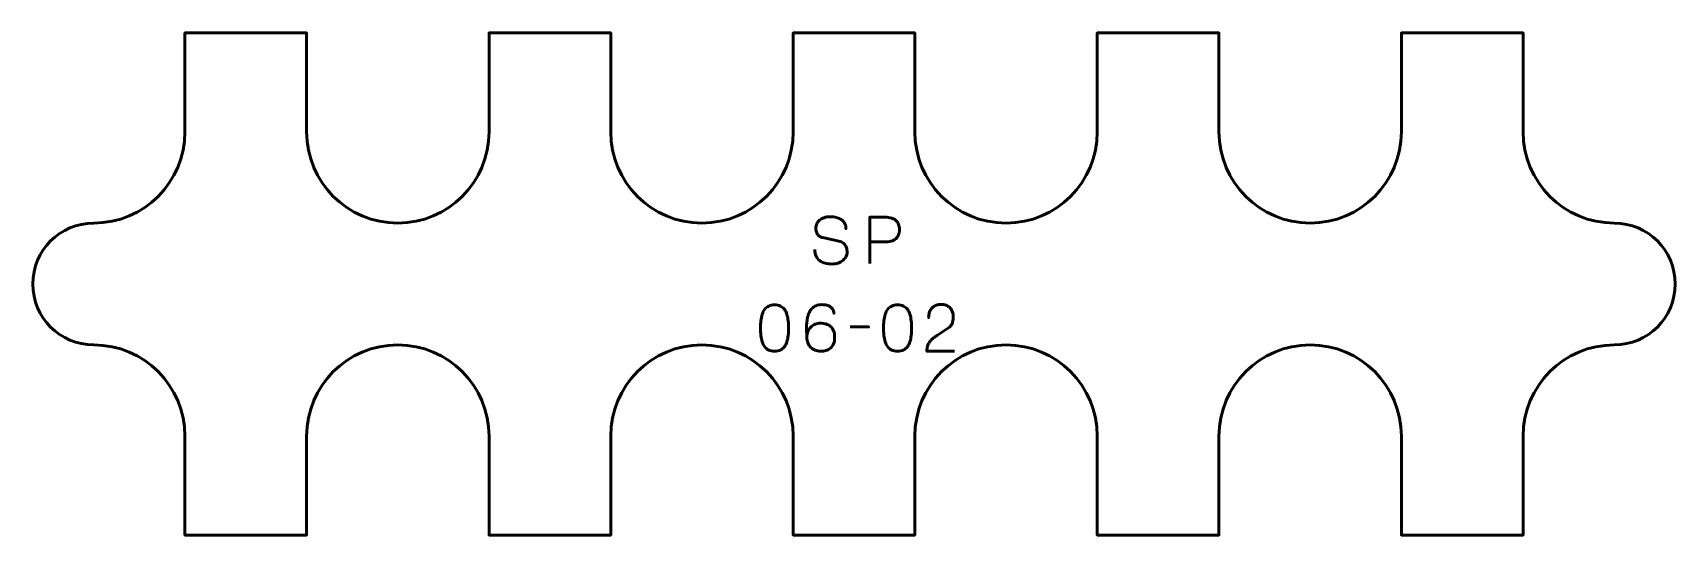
# Model space of a CAD drawing. Header units: centimetres. Extents: x -15.9 to -5.1, y -16.5 to -13.2.
import ezdxf

# ---------------------------------------------------------------- set-up
doc = ezdxf.new("R2010")
doc.units = ezdxf.units.CM
doc.header["$MEASUREMENT"] = 0
doc.layers.add('Layer 1', color=7, linetype='Continuous')

msp = doc.modelspace()

# ---------------------------------------------------------------- linework, layer by layer
at = {"layer": 'Layer 1', "color": 250, "lineweight": 53}
msp.add_open_spline([(-5.49996, -15.24998), (-5.83128, -15.24998), (-6.09996, -15.51866), (-6.09996, -15.84998), (-6.09996, -15.84998), (-6.09996, -15.84998), (-6.09996, -16.5), (-6.09996, -16.5), (-6.09996, -16.5), (-6.09996, -16.5), (-6.89996, -16.5), (-6.89996, -16.5), (-6.89996, -16.5), (-6.89996, -16.5), (-6.89997, -15.84998), (-6.89997, -15.84998), (-6.89997, -15.84998), (-6.89996, -15.51866), (-7.16864, -15.24998), (-7.49996, -15.24998), (-7.49996, -15.24998), (-7.83128, -15.24998), (-8.09996, -15.51866), (-8.09996, -15.84998), (-8.09996, -15.84998), (-8.09996, -15.84998), (-8.09996, -16.5), (-8.09996, -16.5), (-8.09996, -16.5), (-8.09996, -16.5), (-8.89996, -16.5), (-8.89996, -16.5), (-8.89996, -16.5), (-8.89996, -16.5), (-8.89997, -15.84998), (-8.89997, -15.84998), (-8.89997, -15.84998), (-8.89996, -15.51866), (-9.16864, -15.24998), (-9.49996, -15.24998), (-9.49996, -15.24998), (-9.83128, -15.24998), (-10.09996, -15.51866), (-10.09996, -15.84998), (-10.09996, -15.84998), (-10.09996, -15.84998), (-10.09996, -16.5), (-10.09996, -16.5), (-10.09996, -16.5), (-10.09996, -16.5), (-10.89996, -16.5), (-10.89996, -16.5), (-10.89996, -16.5), (-10.89996, -16.5), (-10.89997, -15.84998), (-10.89997, -15.84998), (-10.89997, -15.84998), (-10.89996, -15.51866), (-11.16864, -15.24998), (-11.49996, -15.24998), (-11.49996, -15.24998), (-11.83128, -15.24998), (-12.09996, -15.51866), (-12.09996, -15.84998), (-12.09996, -15.84998), (-12.09996, -15.84998), (-12.09996, -16.5), (-12.09996, -16.5), (-12.09996, -16.5), (-12.09996, -16.5), (-12.89996, -16.5), (-12.89996, -16.5), (-12.89996, -16.5), (-12.89996, -16.5), (-12.89997, -15.84998), (-12.89997, -15.84998), (-12.89997, -15.84998), (-12.89996, -15.51866), (-13.16864, -15.24998), (-13.49996, -15.24998), (-13.49996, -15.24998), (-13.83128, -15.24998), (-14.09996, -15.51866), (-14.09996, -15.84998), (-14.09996, -15.84998), (-14.09996, -15.84998), (-14.09996, -16.5), (-14.09996, -16.5), (-14.09996, -16.5), (-14.09996, -16.5), (-14.89996, -16.5), (-14.89996, -16.5), (-14.89996, -16.5), (-14.89996, -16.5), (-14.89997, -15.84998), (-14.89997, -15.84998), (-14.89997, -15.84998), (-14.89996, -15.51866), (-15.16864, -15.24998), (-15.49996, -15.24998), (-15.49996, -15.24998), (-15.72084, -15.24998), (-15.89996, -15.07086), (-15.89996, -14.84998), (-15.89996, -14.84998), (-15.89996, -14.6291), (-15.72084, -14.44998), (-15.49996, -14.44998), (-15.49996, -14.44998), (-15.16864, -14.44998), (-14.89996, -14.1813), (-14.89996, -13.84998), (-14.89996, -13.84998), (-14.89996, -13.84998), (-14.89997, -13.2), (-14.89997, -13.2), (-14.89997, -13.2), (-14.89997, -13.2), (-14.09996, -13.2), (-14.09996, -13.2), (-14.09996, -13.2), (-14.09996, -13.2), (-14.09996, -13.84998), (-14.09996, -13.84998), (-14.09996, -13.84998), (-14.09996, -14.1813), (-13.83128, -14.44998), (-13.49996, -14.44998), (-13.49996, -14.44998), (-13.16864, -14.44998), (-12.89996, -14.1813), (-12.89996, -13.84998), (-12.89996, -13.84998), (-12.89996, -13.84998), (-12.89997, -13.2), (-12.89997, -13.2), (-12.89997, -13.2), (-12.89997, -13.2), (-12.09996, -13.2), (-12.09996, -13.2), (-12.09996, -13.2), (-12.09996, -13.2), (-12.09996, -13.84998), (-12.09996, -13.84998), (-12.09996, -13.84998), (-12.09996, -14.1813), (-11.83128, -14.44998), (-11.49996, -14.44998), (-11.49996, -14.44998), (-11.16864, -14.44998), (-10.89996, -14.1813), (-10.89996, -13.84998), (-10.89996, -13.84998), (-10.89996, -13.84998), (-10.89997, -13.2), (-10.89997, -13.2), (-10.89997, -13.2), (-10.89997, -13.2), (-10.09996, -13.2), (-10.09996, -13.2), (-10.09996, -13.2), (-10.09996, -13.2), (-10.09996, -13.84998), (-10.09996, -13.84998), (-10.09996, -13.84998), (-10.09996, -14.1813), (-9.83128, -14.44998), (-9.49996, -14.44998), (-9.49996, -14.44998), (-9.16864, -14.44998), (-8.89996, -14.1813), (-8.89996, -13.84998), (-8.89996, -13.84998), (-8.89996, -13.84998), (-8.89997, -13.2), (-8.89997, -13.2), (-8.89997, -13.2), (-8.89997, -13.2), (-8.09996, -13.2), (-8.09996, -13.2), (-8.09996, -13.2), (-8.09996, -13.2), (-8.09996, -13.84998), (-8.09996, -13.84998), (-8.09996, -13.84998), (-8.09996, -14.1813), (-7.83128, -14.44998), (-7.49996, -14.44998), (-7.49996, -14.44998), (-7.16864, -14.44998), (-6.89996, -14.1813), (-6.89996, -13.84998), (-6.89996, -13.84998), (-6.89996, -13.84998), (-6.89997, -13.2), (-6.89997, -13.2), (-6.89997, -13.2), (-6.89997, -13.2), (-6.09996, -13.2), (-6.09996, -13.2), (-6.09996, -13.2), (-6.09996, -13.2), (-6.09996, -13.84998), (-6.09996, -13.84998), (-6.09996, -13.84998), (-6.09996, -14.1813), (-5.83128, -14.44998), (-5.49996, -14.44998), (-5.49996, -14.44998), (-5.27908, -14.44998), (-5.09996, -14.6291), (-5.09996, -14.84998), (-5.09996, -14.84998), (-5.09996, -15.07086), (-5.27908, -15.24998), (-5.49996, -15.24998)], degree=3, knots=[0, 0, 0, 0, 0.01851852, 0.01851852, 0.01851852, 0.01851852, 0.03703704, 0.03703704, 0.03703704, 0.03703704, 0.05555556, 0.05555556, 0.05555556, 0.05555556, 0.07407407, 0.07407407, 0.07407407, 0.07407407, 0.09259259, 0.09259259, 0.09259259, 0.09259259, 0.11111111, 0.11111111, 0.11111111, 0.11111111, 0.12962963, 0.12962963, 0.12962963, 0.12962963, 0.14814815, 0.14814815, 0.14814815, 0.14814815, 0.16666667, 0.16666667, 0.16666667, 0.16666667, 0.18518519, 0.18518519, 0.18518519, 0.18518519, 0.2037037, 0.2037037, 0.2037037, 0.2037037, 0.22222222, 0.22222222, 0.22222222, 0.22222222, 0.24074074, 0.24074074, 0.24074074, 0.24074074, 0.25925926, 0.25925926, 0.25925926, 0.25925926, 0.27777778, 0.27777778, 0.27777778, 0.27777778, 0.2962963, 0.2962963, 0.2962963, 0.2962963, 0.31481481, 0.31481481, 0.31481481, 0.31481481, 0.33333333, 0.33333333, 0.33333333, 0.33333333, 0.35185185, 0.35185185, 0.35185185, 0.35185185, 0.37037037, 0.37037037, 0.37037037, 0.37037037, 0.38888889, 0.38888889, 0.38888889, 0.38888889, 0.40740741, 0.40740741, 0.40740741, 0.40740741, 0.42592593, 0.42592593, 0.42592593, 0.42592593, 0.44444444, 0.44444444, 0.44444444, 0.44444444, 0.46296296, 0.46296296, 0.46296296, 0.46296296, 0.48148148, 0.48148148, 0.48148148, 0.48148148, 0.5, 0.5, 0.5, 0.5, 0.51851852, 0.51851852, 0.51851852, 0.51851852, 0.53703704, 0.53703704, 0.53703704, 0.53703704, 0.55555556, 0.55555556, 0.55555556, 0.55555556, 0.57407407, 0.57407407, 0.57407407, 0.57407407, 0.59259259, 0.59259259, 0.59259259, 0.59259259, 0.61111111, 0.61111111, 0.61111111, 0.61111111, 0.62962963, 0.62962963, 0.62962963, 0.62962963, 0.64814815, 0.64814815, 0.64814815, 0.64814815, 0.66666667, 0.66666667, 0.66666667, 0.66666667, 0.68518519, 0.68518519, 0.68518519, 0.68518519, 0.7037037, 0.7037037, 0.7037037, 0.7037037, 0.72222222, 0.72222222, 0.72222222, 0.72222222, 0.74074074, 0.74074074, 0.74074074, 0.74074074, 0.75925926, 0.75925926, 0.75925926, 0.75925926, 0.77777778, 0.77777778, 0.77777778, 0.77777778, 0.7962963, 0.7962963, 0.7962963, 0.7962963, 0.81481481, 0.81481481, 0.81481481, 0.81481481, 0.83333333, 0.83333333, 0.83333333, 0.83333333, 0.85185185, 0.85185185, 0.85185185, 0.85185185, 0.87037037, 0.87037037, 0.87037037, 0.87037037, 0.88888889, 0.88888889, 0.88888889, 0.88888889, 0.90740741, 0.90740741, 0.90740741, 0.90740741, 0.92592593, 0.92592593, 0.92592593, 0.92592593, 0.94444444, 0.94444444, 0.94444444, 0.94444444, 0.96296296, 0.96296296, 0.96296296, 0.96296296, 0.98148148, 0.98148148, 0.98148148, 0.98148148, 1, 1, 1, 1], dxfattribs=at)
at = {"layer": 'Layer 1', "color": 30, "lineweight": 53}
for points, knots in [([(-10.7584, -14.62409), (-10.75826, -14.64096), (-10.7553, -14.65542), (-10.74937, -14.66749), (-10.74937, -14.66749), (-10.74351, -14.67948), (-10.73533, -14.68929), (-10.72503, -14.69691), (-10.72503, -14.69691), (-10.71466, -14.70446), (-10.70273, -14.71003), (-10.68926, -14.71363), (-10.68926, -14.71363), (-10.67585, -14.71716), (-10.66146, -14.71892), (-10.64622, -14.71892), (-10.64622, -14.71892), (-10.63084, -14.71885), (-10.61701, -14.71659), (-10.60466, -14.71229), (-10.60466, -14.71229), (-10.59238, -14.70798), (-10.58187, -14.7022), (-10.57305, -14.69493), (-10.57305, -14.69493), (-10.5643, -14.68766), (-10.55753, -14.67955), (-10.55273, -14.67052), (-10.55273, -14.67052), (-10.54793, -14.66149), (-10.54539, -14.65225), (-10.54504, -14.64272), (-10.54504, -14.64272), (-10.54462, -14.63023), (-10.54645, -14.6188), (-10.55047, -14.6085), (-10.55047, -14.6085), (-10.5545, -14.5982), (-10.56071, -14.58959), (-10.5691, -14.58254), (-10.5691, -14.58254), (-10.57743, -14.57548), (-10.58794, -14.57054), (-10.6005, -14.56779), (-10.6005, -14.56779), (-10.6005, -14.56779), (-10.70421, -14.54535), (-10.70421, -14.54535), (-10.70421, -14.54535), (-10.71395, -14.54331), (-10.72235, -14.53985), (-10.72926, -14.53505), (-10.72926, -14.53505), (-10.73618, -14.53019), (-10.74154, -14.52348), (-10.74521, -14.51487), (-10.74521, -14.51487), (-10.74888, -14.50634), (-10.75078, -14.49547), (-10.75078, -14.48228), (-10.75078, -14.48228), (-10.75078, -14.47226), (-10.74873, -14.46281), (-10.74457, -14.45392), (-10.74457, -14.45392), (-10.74048, -14.44503), (-10.73441, -14.43719), (-10.72644, -14.43028), (-10.72644, -14.43028), (-10.71847, -14.42344), (-10.70859, -14.41807), (-10.69688, -14.41419), (-10.69688, -14.41419), (-10.68509, -14.41024), (-10.67162, -14.40827), (-10.65638, -14.4082), (-10.65638, -14.4082), (-10.64107, -14.4082), (-10.62703, -14.40996), (-10.61419, -14.41349), (-10.61419, -14.41349), (-10.60142, -14.41702), (-10.59034, -14.4221), (-10.58103, -14.42887), (-10.58103, -14.42887), (-10.57171, -14.43564), (-10.56452, -14.44397), (-10.55958, -14.4537), (-10.55958, -14.4537), (-10.55464, -14.46351), (-10.55231, -14.47473), (-10.55266, -14.48736), (-10.55266, -14.48736), (-10.55231, -14.47473), (-10.55464, -14.46351), (-10.55958, -14.4537), (-10.55958, -14.4537), (-10.56452, -14.44397), (-10.57171, -14.43564), (-10.58103, -14.42887), (-10.58103, -14.42887), (-10.59034, -14.4221), (-10.60142, -14.41702), (-10.61419, -14.41349), (-10.61419, -14.41349), (-10.62703, -14.40996), (-10.64107, -14.4082), (-10.65638, -14.4082), (-10.65638, -14.4082), (-10.67162, -14.40827), (-10.68509, -14.41024), (-10.69688, -14.41419), (-10.69688, -14.41419), (-10.70859, -14.41807), (-10.71847, -14.42344), (-10.72644, -14.43028), (-10.72644, -14.43028), (-10.73441, -14.43719), (-10.74048, -14.44503), (-10.74457, -14.45392), (-10.74457, -14.45392), (-10.74873, -14.46281), (-10.75078, -14.47226), (-10.75078, -14.48228), (-10.75078, -14.48228), (-10.75078, -14.49547), (-10.74895, -14.50634), (-10.74542, -14.5148), (-10.74542, -14.5148), (-10.74182, -14.52334), (-10.73653, -14.52997), (-10.72961, -14.53484), (-10.72961, -14.53484), (-10.7227, -14.53964), (-10.71423, -14.54317), (-10.70421, -14.54535), (-10.70421, -14.54535), (-10.70421, -14.54535), (-10.6005, -14.56779), (-10.6005, -14.56779), (-10.6005, -14.56779), (-10.58766, -14.57054), (-10.57707, -14.57548), (-10.56875, -14.58254), (-10.56875, -14.58254), (-10.56035, -14.58959), (-10.55421, -14.5982), (-10.55026, -14.6085), (-10.55026, -14.6085), (-10.54638, -14.6188), (-10.54462, -14.63023), (-10.54504, -14.64272), (-10.54504, -14.64272), (-10.54539, -14.65225), (-10.54793, -14.66149), (-10.55273, -14.67052), (-10.55273, -14.67052), (-10.55753, -14.67955), (-10.5643, -14.68766), (-10.57305, -14.69493), (-10.57305, -14.69493), (-10.58187, -14.7022), (-10.59238, -14.70798), (-10.60466, -14.71229), (-10.60466, -14.71229), (-10.61701, -14.71659), (-10.63084, -14.71885), (-10.64622, -14.71892), (-10.64622, -14.71892), (-10.66146, -14.71892), (-10.67585, -14.71716), (-10.68926, -14.71363), (-10.68926, -14.71363), (-10.70273, -14.71003), (-10.71466, -14.70446), (-10.72503, -14.69691), (-10.72503, -14.69691), (-10.73533, -14.68929), (-10.74351, -14.67948), (-10.74937, -14.66749), (-10.74937, -14.66749), (-10.7553, -14.65542), (-10.75826, -14.64096), (-10.7584, -14.62409)], [0, 0, 0, 0, 0.02173913, 0.02173913, 0.02173913, 0.02173913, 0.04347826, 0.04347826, 0.04347826, 0.04347826, 0.06521739, 0.06521739, 0.06521739, 0.06521739, 0.08695652, 0.08695652, 0.08695652, 0.08695652, 0.10869565, 0.10869565, 0.10869565, 0.10869565, 0.13043478, 0.13043478, 0.13043478, 0.13043478, 0.15217391, 0.15217391, 0.15217391, 0.15217391, 0.17391304, 0.17391304, 0.17391304, 0.17391304, 0.19565217, 0.19565217, 0.19565217, 0.19565217, 0.2173913, 0.2173913, 0.2173913, 0.2173913, 0.23913043, 0.23913043, 0.23913043, 0.23913043, 0.26086957, 0.26086957, 0.26086957, 0.26086957, 0.2826087, 0.2826087, 0.2826087, 0.2826087, 0.30434783, 0.30434783, 0.30434783, 0.30434783, 0.32608696, 0.32608696, 0.32608696, 0.32608696, 0.34782609, 0.34782609, 0.34782609, 0.34782609, 0.36956522, 0.36956522, 0.36956522, 0.36956522, 0.39130435, 0.39130435, 0.39130435, 0.39130435, 0.41304348, 0.41304348, 0.41304348, 0.41304348, 0.43478261, 0.43478261, 0.43478261, 0.43478261, 0.45652174, 0.45652174, 0.45652174, 0.45652174, 0.47826087, 0.47826087, 0.47826087, 0.47826087, 0.5, 0.5, 0.5, 0.5, 0.52173913, 0.52173913, 0.52173913, 0.52173913, 0.54347826, 0.54347826, 0.54347826, 0.54347826, 0.56521739, 0.56521739, 0.56521739, 0.56521739, 0.58695652, 0.58695652, 0.58695652, 0.58695652, 0.60869565, 0.60869565, 0.60869565, 0.60869565, 0.63043478, 0.63043478, 0.63043478, 0.63043478, 0.65217391, 0.65217391, 0.65217391, 0.65217391, 0.67391304, 0.67391304, 0.67391304, 0.67391304, 0.69565217, 0.69565217, 0.69565217, 0.69565217, 0.7173913, 0.7173913, 0.7173913, 0.7173913, 0.73913043, 0.73913043, 0.73913043, 0.73913043, 0.76086957, 0.76086957, 0.76086957, 0.76086957, 0.7826087, 0.7826087, 0.7826087, 0.7826087, 0.80434783, 0.80434783, 0.80434783, 0.80434783, 0.82608696, 0.82608696, 0.82608696, 0.82608696, 0.84782609, 0.84782609, 0.84782609, 0.84782609, 0.86956522, 0.86956522, 0.86956522, 0.86956522, 0.89130435, 0.89130435, 0.89130435, 0.89130435, 0.91304348, 0.91304348, 0.91304348, 0.91304348, 0.93478261, 0.93478261, 0.93478261, 0.93478261, 0.95652174, 0.95652174, 0.95652174, 0.95652174, 0.97826087, 0.97826087, 0.97826087, 0.97826087, 1, 1, 1, 1]), ([(-10.39645, -14.71638), (-10.39645, -14.71638), (-10.39645, -14.41116), (-10.39645, -14.41116), (-10.39645, -14.41116), (-10.39645, -14.41116), (-10.29908, -14.41116), (-10.29908, -14.41116), (-10.29908, -14.41116), (-10.27961, -14.41123), (-10.2636, -14.41342), (-10.25097, -14.41765), (-10.25097, -14.41765), (-10.23841, -14.42181), (-10.22853, -14.4276), (-10.2214, -14.43494), (-10.2214, -14.43494), (-10.21428, -14.4422), (-10.2092, -14.45053), (-10.20609, -14.45991), (-10.20609, -14.45991), (-10.20306, -14.4693), (-10.2013, -14.4791), (-10.20087, -14.48948), (-10.20087, -14.48948), (-10.20038, -14.49985), (-10.20158, -14.51001), (-10.2044, -14.51988), (-10.2044, -14.51988), (-10.20729, -14.52976), (-10.21216, -14.53872), (-10.21915, -14.54677), (-10.21915, -14.54677), (-10.22606, -14.55481), (-10.23544, -14.56123), (-10.24723, -14.56596), (-10.24723, -14.56596), (-10.25901, -14.57075), (-10.27361, -14.57315), (-10.29104, -14.57329), (-10.29104, -14.57329), (-10.29104, -14.57329), (-10.39645, -14.57329), (-10.39645, -14.57329), (-10.39645, -14.57329), (-10.39645, -14.57329), (-10.29104, -14.57329), (-10.29104, -14.57329), (-10.29104, -14.57329), (-10.27397, -14.57315), (-10.2595, -14.57075), (-10.24779, -14.56596), (-10.24779, -14.56596), (-10.23601, -14.56123), (-10.22662, -14.55481), (-10.21957, -14.54677), (-10.21957, -14.54677), (-10.21258, -14.53872), (-10.20757, -14.52976), (-10.20461, -14.51988), (-10.20461, -14.51988), (-10.20165, -14.51001), (-10.20038, -14.49985), (-10.20087, -14.48948), (-10.20087, -14.48948), (-10.2013, -14.4791), (-10.20306, -14.4693), (-10.20623, -14.45991), (-10.20623, -14.45991), (-10.20934, -14.45053), (-10.21456, -14.4422), (-10.22169, -14.43494), (-10.22169, -14.43494), (-10.22888, -14.4276), (-10.23876, -14.42181), (-10.25132, -14.41765), (-10.25132, -14.41765), (-10.26395, -14.41342), (-10.27982, -14.41123), (-10.29908, -14.41116), (-10.29908, -14.41116), (-10.29908, -14.41116), (-10.39645, -14.41116), (-10.39645, -14.41116), (-10.39645, -14.41116), (-10.39645, -14.41116), (-10.39645, -14.71638), (-10.39645, -14.71638)], [0, 0, 0, 0, 0.04545455, 0.04545455, 0.04545455, 0.04545455, 0.09090909, 0.09090909, 0.09090909, 0.09090909, 0.13636364, 0.13636364, 0.13636364, 0.13636364, 0.18181818, 0.18181818, 0.18181818, 0.18181818, 0.22727273, 0.22727273, 0.22727273, 0.22727273, 0.27272727, 0.27272727, 0.27272727, 0.27272727, 0.31818182, 0.31818182, 0.31818182, 0.31818182, 0.36363636, 0.36363636, 0.36363636, 0.36363636, 0.40909091, 0.40909091, 0.40909091, 0.40909091, 0.45454545, 0.45454545, 0.45454545, 0.45454545, 0.5, 0.5, 0.5, 0.5, 0.54545455, 0.54545455, 0.54545455, 0.54545455, 0.59090909, 0.59090909, 0.59090909, 0.59090909, 0.63636364, 0.63636364, 0.63636364, 0.63636364, 0.68181818, 0.68181818, 0.68181818, 0.68181818, 0.72727273, 0.72727273, 0.72727273, 0.72727273, 0.77272727, 0.77272727, 0.77272727, 0.77272727, 0.81818182, 0.81818182, 0.81818182, 0.81818182, 0.86363636, 0.86363636, 0.86363636, 0.86363636, 0.90909091, 0.90909091, 0.90909091, 0.90909091, 0.95454545, 0.95454545, 0.95454545, 0.95454545, 1, 1, 1, 1]), ([(-11.02255, -15.29169), (-11.00774, -15.29162), (-10.99497, -15.28901), (-10.98431, -15.28393), (-10.98431, -15.28393), (-10.97373, -15.27885), (-10.96491, -15.27158), (-10.95786, -15.26234), (-10.95786, -15.26234), (-10.95087, -15.25303), (-10.94537, -15.24202), (-10.94128, -15.22932), (-10.94128, -15.22932), (-10.93725, -15.21662), (-10.93436, -15.20272), (-10.93274, -15.18748), (-10.93274, -15.18748), (-10.93104, -15.17224), (-10.9302, -15.15622), (-10.93027, -15.13929), (-10.93027, -15.13929), (-10.9302, -15.12243), (-10.93104, -15.10641), (-10.93274, -15.09124), (-10.93274, -15.09124), (-10.93436, -15.07607), (-10.93725, -15.0621), (-10.94128, -15.0494), (-10.94128, -15.0494), (-10.94537, -15.03677), (-10.95087, -15.02577), (-10.95786, -15.01638), (-10.95786, -15.01638), (-10.96491, -15.00707), (-10.97373, -14.9998), (-10.98431, -14.99472), (-10.98431, -14.99472), (-10.99497, -14.98957), (-11.00774, -14.98696), (-11.02255, -14.98689), (-11.02255, -14.98689), (-11.03737, -14.98696), (-11.05014, -14.98957), (-11.0608, -14.99472), (-11.0608, -14.99472), (-11.07138, -14.9998), (-11.0802, -15.00707), (-11.08725, -15.01638), (-11.08725, -15.01638), (-11.09424, -15.02577), (-11.09974, -15.03677), (-11.10383, -15.0494), (-11.10383, -15.0494), (-11.10786, -15.0621), (-11.11075, -15.07607), (-11.11237, -15.09124), (-11.11237, -15.09124), (-11.11406, -15.10641), (-11.11491, -15.12243), (-11.11484, -15.13929), (-11.11484, -15.13929), (-11.11491, -15.15622), (-11.11406, -15.17224), (-11.11237, -15.18748), (-11.11237, -15.18748), (-11.11075, -15.20272), (-11.10786, -15.21662), (-11.10383, -15.22932), (-11.10383, -15.22932), (-11.09974, -15.24202), (-11.09424, -15.25303), (-11.08725, -15.26234), (-11.08725, -15.26234), (-11.0802, -15.27158), (-11.07138, -15.27885), (-11.0608, -15.28393), (-11.0608, -15.28393), (-11.05014, -15.28901), (-11.03737, -15.29162), (-11.02255, -15.29169)], [0, 0, 0, 0, 0.05, 0.05, 0.05, 0.05, 0.1, 0.1, 0.1, 0.1, 0.15, 0.15, 0.15, 0.15, 0.2, 0.2, 0.2, 0.2, 0.25, 0.25, 0.25, 0.25, 0.3, 0.3, 0.3, 0.3, 0.35, 0.35, 0.35, 0.35, 0.4, 0.4, 0.4, 0.4, 0.45, 0.45, 0.45, 0.45, 0.5, 0.5, 0.5, 0.5, 0.55, 0.55, 0.55, 0.55, 0.6, 0.6, 0.6, 0.6, 0.65, 0.65, 0.65, 0.65, 0.7, 0.7, 0.7, 0.7, 0.75, 0.75, 0.75, 0.75, 0.8, 0.8, 0.8, 0.8, 0.85, 0.85, 0.85, 0.85, 0.9, 0.9, 0.9, 0.9, 0.95, 0.95, 0.95, 0.95, 1, 1, 1, 1]), ([(-11.02255, -15.29169), (-11.00774, -15.29162), (-10.99497, -15.28901), (-10.98431, -15.28393), (-10.98431, -15.28393), (-10.97373, -15.27885), (-10.96491, -15.27158), (-10.95786, -15.26234), (-10.95786, -15.26234), (-10.95087, -15.25303), (-10.94537, -15.24202), (-10.94128, -15.22932), (-10.94128, -15.22932), (-10.93725, -15.21662), (-10.93436, -15.20272), (-10.93274, -15.18748), (-10.93274, -15.18748), (-10.93104, -15.17224), (-10.9302, -15.15622), (-10.93027, -15.13929), (-10.93027, -15.13929), (-10.9302, -15.12243), (-10.93104, -15.10641), (-10.93274, -15.09124), (-10.93274, -15.09124), (-10.93436, -15.07607), (-10.93725, -15.0621), (-10.94128, -15.0494), (-10.94128, -15.0494), (-10.94537, -15.03677), (-10.95087, -15.02577), (-10.95786, -15.01638), (-10.95786, -15.01638), (-10.96491, -15.00707), (-10.97373, -14.9998), (-10.98431, -14.99472), (-10.98431, -14.99472), (-10.99497, -14.98957), (-11.00774, -14.98696), (-11.02255, -14.98689), (-11.02255, -14.98689), (-11.03737, -14.98696), (-11.05014, -14.98957), (-11.0608, -14.99472), (-11.0608, -14.99472), (-11.07138, -14.9998), (-11.0802, -15.00707), (-11.08725, -15.01638), (-11.08725, -15.01638), (-11.09424, -15.02577), (-11.09974, -15.03677), (-11.10383, -15.0494), (-11.10383, -15.0494), (-11.10786, -15.0621), (-11.11075, -15.07607), (-11.11237, -15.09124), (-11.11237, -15.09124), (-11.11406, -15.10641), (-11.11491, -15.12243), (-11.11484, -15.13929), (-11.11484, -15.13929), (-11.11491, -15.15622), (-11.11406, -15.17224), (-11.11237, -15.18748), (-11.11237, -15.18748), (-11.11075, -15.20272), (-11.10786, -15.21662), (-11.10383, -15.22932), (-11.10383, -15.22932), (-11.09974, -15.24202), (-11.09424, -15.25303), (-11.08725, -15.26234), (-11.08725, -15.26234), (-11.0802, -15.27158), (-11.07138, -15.27885), (-11.0608, -15.28393), (-11.0608, -15.28393), (-11.05014, -15.28901), (-11.03737, -15.29162), (-11.02255, -15.29169)], [0, 0, 0, 0, 0.05, 0.05, 0.05, 0.05, 0.1, 0.1, 0.1, 0.1, 0.15, 0.15, 0.15, 0.15, 0.2, 0.2, 0.2, 0.2, 0.25, 0.25, 0.25, 0.25, 0.3, 0.3, 0.3, 0.3, 0.35, 0.35, 0.35, 0.35, 0.4, 0.4, 0.4, 0.4, 0.45, 0.45, 0.45, 0.45, 0.5, 0.5, 0.5, 0.5, 0.55, 0.55, 0.55, 0.55, 0.6, 0.6, 0.6, 0.6, 0.65, 0.65, 0.65, 0.65, 0.7, 0.7, 0.7, 0.7, 0.75, 0.75, 0.75, 0.75, 0.8, 0.8, 0.8, 0.8, 0.85, 0.85, 0.85, 0.85, 0.9, 0.9, 0.9, 0.9, 0.95, 0.95, 0.95, 0.95, 1, 1, 1, 1]), ([(-10.81004, -15.19983), (-10.80997, -15.186), (-10.80772, -15.17351), (-10.8032, -15.16222), (-10.8032, -15.16222), (-10.79876, -15.151), (-10.79248, -15.14134), (-10.78436, -15.13322), (-10.78436, -15.13322), (-10.77632, -15.12518), (-10.76679, -15.11897), (-10.75593, -15.1146), (-10.75593, -15.1146), (-10.74506, -15.11022), (-10.73314, -15.10804), (-10.7203, -15.10796), (-10.7203, -15.10796), (-10.70739, -15.10789), (-10.69532, -15.10952), (-10.6841, -15.11276), (-10.6841, -15.11276), (-10.67288, -15.11594), (-10.66308, -15.12116), (-10.65454, -15.12836), (-10.65454, -15.12836), (-10.646, -15.13548), (-10.6393, -15.14494), (-10.6345, -15.15672), (-10.6345, -15.15672), (-10.62971, -15.1685), (-10.62724, -15.18282), (-10.62717, -15.19983), (-10.62717, -15.19983), (-10.62724, -15.21683), (-10.62971, -15.23115), (-10.6345, -15.24294), (-10.6345, -15.24294), (-10.6393, -15.25472), (-10.646, -15.26417), (-10.65454, -15.2713), (-10.65454, -15.2713), (-10.66308, -15.2785), (-10.67288, -15.28372), (-10.6841, -15.28689), (-10.6841, -15.28689), (-10.69532, -15.29014), (-10.70739, -15.29176), (-10.7203, -15.29169), (-10.7203, -15.29169), (-10.73314, -15.29162), (-10.74492, -15.28943), (-10.75572, -15.28506), (-10.75572, -15.28506), (-10.76644, -15.28068), (-10.77575, -15.27447), (-10.78373, -15.26636), (-10.78373, -15.26636), (-10.7917, -15.25832), (-10.79798, -15.24865), (-10.80249, -15.23736), (-10.80249, -15.23736), (-10.80708, -15.22614), (-10.80955, -15.21366), (-10.81004, -15.19983), (-10.81004, -15.19983), (-10.81033, -15.19284), (-10.81068, -15.18452), (-10.81117, -15.17485), (-10.81117, -15.17485), (-10.81167, -15.16511), (-10.81195, -15.15453), (-10.81202, -15.14317), (-10.81202, -15.14317), (-10.81209, -15.13174), (-10.81174, -15.11996), (-10.81082, -15.10789), (-10.81082, -15.10789), (-10.80997, -15.09576), (-10.80828, -15.08383), (-10.80581, -15.07205), (-10.80581, -15.07205), (-10.80334, -15.06034), (-10.79981, -15.04926), (-10.79516, -15.03889), (-10.79516, -15.03889), (-10.7905, -15.02852), (-10.7845, -15.01935), (-10.77709, -15.01137), (-10.77709, -15.01137), (-10.76962, -15.0034), (-10.76051, -14.99712), (-10.74972, -14.99254), (-10.74972, -14.99254), (-10.73892, -14.98802), (-10.72615, -14.98569), (-10.71141, -14.98562), (-10.71141, -14.98562), (-10.69857, -14.98569), (-10.6877, -14.98696), (-10.67867, -14.98943), (-10.67867, -14.98943), (-10.66964, -14.9919), (-10.66223, -14.99522), (-10.6563, -14.99931), (-10.6563, -14.99931), (-10.65045, -15.00347), (-10.64579, -15.00799), (-10.64241, -15.013), (-10.64241, -15.013), (-10.63902, -15.01794), (-10.63648, -15.02295), (-10.63493, -15.02796), (-10.63493, -15.02796), (-10.6333, -15.03296), (-10.63225, -15.03762), (-10.63182, -15.04193), (-10.63182, -15.04193), (-10.63225, -15.03762), (-10.6333, -15.03296), (-10.63493, -15.02796), (-10.63493, -15.02796), (-10.63648, -15.02295), (-10.63902, -15.01794), (-10.64241, -15.013), (-10.64241, -15.013), (-10.64579, -15.00799), (-10.65045, -15.00347), (-10.6563, -14.99931), (-10.6563, -14.99931), (-10.66223, -14.99522), (-10.66964, -14.9919), (-10.67867, -14.98943), (-10.67867, -14.98943), (-10.6877, -14.98696), (-10.69857, -14.98569), (-10.71141, -14.98562), (-10.71141, -14.98562), (-10.72615, -14.98569), (-10.73892, -14.98802), (-10.74972, -14.99254), (-10.74972, -14.99254), (-10.76051, -14.99712), (-10.76962, -15.0034), (-10.77709, -15.01137), (-10.77709, -15.01137), (-10.7845, -15.01935), (-10.7905, -15.02852), (-10.79516, -15.03889), (-10.79516, -15.03889), (-10.79981, -15.04926), (-10.80334, -15.06034), (-10.80581, -15.07205), (-10.80581, -15.07205), (-10.80828, -15.08383), (-10.80997, -15.09576), (-10.81082, -15.10789), (-10.81082, -15.10789), (-10.81174, -15.11996), (-10.81209, -15.13174), (-10.81202, -15.14317), (-10.81202, -15.14317), (-10.81195, -15.15453), (-10.81167, -15.16511), (-10.81117, -15.17485), (-10.81117, -15.17485), (-10.81068, -15.18452), (-10.81033, -15.19284), (-10.81004, -15.19983), (-10.81004, -15.19983), (-10.80955, -15.21366), (-10.80708, -15.22614), (-10.80249, -15.23736), (-10.80249, -15.23736), (-10.79798, -15.24865), (-10.7917, -15.25832), (-10.78373, -15.26636), (-10.78373, -15.26636), (-10.77575, -15.27447), (-10.76644, -15.28068), (-10.75572, -15.28506), (-10.75572, -15.28506), (-10.74492, -15.28943), (-10.73314, -15.29162), (-10.7203, -15.29169), (-10.7203, -15.29169), (-10.70739, -15.29176), (-10.69532, -15.29014), (-10.6841, -15.28689), (-10.6841, -15.28689), (-10.67288, -15.28372), (-10.66308, -15.2785), (-10.65454, -15.2713), (-10.65454, -15.2713), (-10.646, -15.26417), (-10.6393, -15.25472), (-10.6345, -15.24294), (-10.6345, -15.24294), (-10.62971, -15.23115), (-10.62724, -15.21683), (-10.62717, -15.19983), (-10.62717, -15.19983), (-10.62724, -15.18282), (-10.62971, -15.1685), (-10.6345, -15.15672), (-10.6345, -15.15672), (-10.6393, -15.14494), (-10.646, -15.13548), (-10.65454, -15.12836), (-10.65454, -15.12836), (-10.66308, -15.12116), (-10.67288, -15.11594), (-10.6841, -15.11276), (-10.6841, -15.11276), (-10.69532, -15.10952), (-10.70739, -15.10789), (-10.7203, -15.10796), (-10.7203, -15.10796), (-10.73314, -15.10804), (-10.74506, -15.11022), (-10.75593, -15.1146), (-10.75593, -15.1146), (-10.76679, -15.11897), (-10.77632, -15.12518), (-10.78436, -15.13322), (-10.78436, -15.13322), (-10.79248, -15.14134), (-10.79876, -15.151), (-10.8032, -15.16222), (-10.8032, -15.16222), (-10.80772, -15.17351), (-10.80997, -15.186), (-10.81004, -15.19983)], [0, 0, 0, 0, 0.01724138, 0.01724138, 0.01724138, 0.01724138, 0.03448276, 0.03448276, 0.03448276, 0.03448276, 0.05172414, 0.05172414, 0.05172414, 0.05172414, 0.06896552, 0.06896552, 0.06896552, 0.06896552, 0.0862069, 0.0862069, 0.0862069, 0.0862069, 0.10344828, 0.10344828, 0.10344828, 0.10344828, 0.12068966, 0.12068966, 0.12068966, 0.12068966, 0.13793103, 0.13793103, 0.13793103, 0.13793103, 0.15517241, 0.15517241, 0.15517241, 0.15517241, 0.17241379, 0.17241379, 0.17241379, 0.17241379, 0.18965517, 0.18965517, 0.18965517, 0.18965517, 0.20689655, 0.20689655, 0.20689655, 0.20689655, 0.22413793, 0.22413793, 0.22413793, 0.22413793, 0.24137931, 0.24137931, 0.24137931, 0.24137931, 0.25862069, 0.25862069, 0.25862069, 0.25862069, 0.27586207, 0.27586207, 0.27586207, 0.27586207, 0.29310345, 0.29310345, 0.29310345, 0.29310345, 0.31034483, 0.31034483, 0.31034483, 0.31034483, 0.32758621, 0.32758621, 0.32758621, 0.32758621, 0.34482759, 0.34482759, 0.34482759, 0.34482759, 0.36206897, 0.36206897, 0.36206897, 0.36206897, 0.37931034, 0.37931034, 0.37931034, 0.37931034, 0.39655172, 0.39655172, 0.39655172, 0.39655172, 0.4137931, 0.4137931, 0.4137931, 0.4137931, 0.43103448, 0.43103448, 0.43103448, 0.43103448, 0.44827586, 0.44827586, 0.44827586, 0.44827586, 0.46551724, 0.46551724, 0.46551724, 0.46551724, 0.48275862, 0.48275862, 0.48275862, 0.48275862, 0.5, 0.5, 0.5, 0.5, 0.51724138, 0.51724138, 0.51724138, 0.51724138, 0.53448276, 0.53448276, 0.53448276, 0.53448276, 0.55172414, 0.55172414, 0.55172414, 0.55172414, 0.56896552, 0.56896552, 0.56896552, 0.56896552, 0.5862069, 0.5862069, 0.5862069, 0.5862069, 0.60344828, 0.60344828, 0.60344828, 0.60344828, 0.62068966, 0.62068966, 0.62068966, 0.62068966, 0.63793103, 0.63793103, 0.63793103, 0.63793103, 0.65517241, 0.65517241, 0.65517241, 0.65517241, 0.67241379, 0.67241379, 0.67241379, 0.67241379, 0.68965517, 0.68965517, 0.68965517, 0.68965517, 0.70689655, 0.70689655, 0.70689655, 0.70689655, 0.72413793, 0.72413793, 0.72413793, 0.72413793, 0.74137931, 0.74137931, 0.74137931, 0.74137931, 0.75862069, 0.75862069, 0.75862069, 0.75862069, 0.77586207, 0.77586207, 0.77586207, 0.77586207, 0.79310345, 0.79310345, 0.79310345, 0.79310345, 0.81034483, 0.81034483, 0.81034483, 0.81034483, 0.82758621, 0.82758621, 0.82758621, 0.82758621, 0.84482759, 0.84482759, 0.84482759, 0.84482759, 0.86206897, 0.86206897, 0.86206897, 0.86206897, 0.87931034, 0.87931034, 0.87931034, 0.87931034, 0.89655172, 0.89655172, 0.89655172, 0.89655172, 0.9137931, 0.9137931, 0.9137931, 0.9137931, 0.93103448, 0.93103448, 0.93103448, 0.93103448, 0.94827586, 0.94827586, 0.94827586, 0.94827586, 0.96551724, 0.96551724, 0.96551724, 0.96551724, 0.98275862, 0.98275862, 0.98275862, 0.98275862, 1, 1, 1, 1]), ([(-10.21357, -15.29169), (-10.19876, -15.29162), (-10.18599, -15.28901), (-10.17533, -15.28393), (-10.17533, -15.28393), (-10.16475, -15.27885), (-10.15593, -15.27158), (-10.14888, -15.26234), (-10.14888, -15.26234), (-10.14189, -15.25303), (-10.13639, -15.24202), (-10.1323, -15.22932), (-10.1323, -15.22932), (-10.12827, -15.21662), (-10.12538, -15.20272), (-10.12376, -15.18748), (-10.12376, -15.18748), (-10.12206, -15.17224), (-10.12122, -15.15622), (-10.12129, -15.13929), (-10.12129, -15.13929), (-10.12122, -15.12243), (-10.12206, -15.10641), (-10.12376, -15.09124), (-10.12376, -15.09124), (-10.12538, -15.07607), (-10.12827, -15.0621), (-10.1323, -15.0494), (-10.1323, -15.0494), (-10.13639, -15.03677), (-10.14189, -15.02577), (-10.14888, -15.01638), (-10.14888, -15.01638), (-10.15593, -15.00707), (-10.16475, -14.9998), (-10.17533, -14.99472), (-10.17533, -14.99472), (-10.18599, -14.98957), (-10.19876, -14.98696), (-10.21357, -14.98689), (-10.21357, -14.98689), (-10.22839, -14.98696), (-10.24116, -14.98957), (-10.25182, -14.99472), (-10.25182, -14.99472), (-10.2624, -14.9998), (-10.27122, -15.00707), (-10.27827, -15.01638), (-10.27827, -15.01638), (-10.28526, -15.02577), (-10.29076, -15.03677), (-10.29485, -15.0494), (-10.29485, -15.0494), (-10.29888, -15.0621), (-10.30177, -15.07607), (-10.30339, -15.09124), (-10.30339, -15.09124), (-10.30508, -15.10641), (-10.30593, -15.12243), (-10.30586, -15.13929), (-10.30586, -15.13929), (-10.30593, -15.15622), (-10.30508, -15.17224), (-10.30339, -15.18748), (-10.30339, -15.18748), (-10.30177, -15.20272), (-10.29888, -15.21662), (-10.29485, -15.22932), (-10.29485, -15.22932), (-10.29076, -15.24202), (-10.28526, -15.25303), (-10.27827, -15.26234), (-10.27827, -15.26234), (-10.27122, -15.27158), (-10.2624, -15.27885), (-10.25182, -15.28393), (-10.25182, -15.28393), (-10.24116, -15.28901), (-10.22839, -15.29162), (-10.21357, -15.29169)], [0, 0, 0, 0, 0.05, 0.05, 0.05, 0.05, 0.1, 0.1, 0.1, 0.1, 0.15, 0.15, 0.15, 0.15, 0.2, 0.2, 0.2, 0.2, 0.25, 0.25, 0.25, 0.25, 0.3, 0.3, 0.3, 0.3, 0.35, 0.35, 0.35, 0.35, 0.4, 0.4, 0.4, 0.4, 0.45, 0.45, 0.45, 0.45, 0.5, 0.5, 0.5, 0.5, 0.55, 0.55, 0.55, 0.55, 0.6, 0.6, 0.6, 0.6, 0.65, 0.65, 0.65, 0.65, 0.7, 0.7, 0.7, 0.7, 0.75, 0.75, 0.75, 0.75, 0.8, 0.8, 0.8, 0.8, 0.85, 0.85, 0.85, 0.85, 0.9, 0.9, 0.9, 0.9, 0.95, 0.95, 0.95, 0.95, 1, 1, 1, 1]), ([(-10.21357, -15.29169), (-10.19876, -15.29162), (-10.18599, -15.28901), (-10.17533, -15.28393), (-10.17533, -15.28393), (-10.16475, -15.27885), (-10.15593, -15.27158), (-10.14888, -15.26234), (-10.14888, -15.26234), (-10.14189, -15.25303), (-10.13639, -15.24202), (-10.1323, -15.22932), (-10.1323, -15.22932), (-10.12827, -15.21662), (-10.12538, -15.20272), (-10.12376, -15.18748), (-10.12376, -15.18748), (-10.12206, -15.17224), (-10.12122, -15.15622), (-10.12129, -15.13929), (-10.12129, -15.13929), (-10.12122, -15.12243), (-10.12206, -15.10641), (-10.12376, -15.09124), (-10.12376, -15.09124), (-10.12538, -15.07607), (-10.12827, -15.0621), (-10.1323, -15.0494), (-10.1323, -15.0494), (-10.13639, -15.03677), (-10.14189, -15.02577), (-10.14888, -15.01638), (-10.14888, -15.01638), (-10.15593, -15.00707), (-10.16475, -14.9998), (-10.17533, -14.99472), (-10.17533, -14.99472), (-10.18599, -14.98957), (-10.19876, -14.98696), (-10.21357, -14.98689), (-10.21357, -14.98689), (-10.22839, -14.98696), (-10.24116, -14.98957), (-10.25182, -14.99472), (-10.25182, -14.99472), (-10.2624, -14.9998), (-10.27122, -15.00707), (-10.27827, -15.01638), (-10.27827, -15.01638), (-10.28526, -15.02577), (-10.29076, -15.03677), (-10.29485, -15.0494), (-10.29485, -15.0494), (-10.29888, -15.0621), (-10.30177, -15.07607), (-10.30339, -15.09124), (-10.30339, -15.09124), (-10.30508, -15.10641), (-10.30593, -15.12243), (-10.30586, -15.13929), (-10.30586, -15.13929), (-10.30593, -15.15622), (-10.30508, -15.17224), (-10.30339, -15.18748), (-10.30339, -15.18748), (-10.30177, -15.20272), (-10.29888, -15.21662), (-10.29485, -15.22932), (-10.29485, -15.22932), (-10.29076, -15.24202), (-10.28526, -15.25303), (-10.27827, -15.26234), (-10.27827, -15.26234), (-10.27122, -15.27158), (-10.2624, -15.27885), (-10.25182, -15.28393), (-10.25182, -15.28393), (-10.24116, -15.28901), (-10.22839, -15.29162), (-10.21357, -15.29169)], [0, 0, 0, 0, 0.05, 0.05, 0.05, 0.05, 0.1, 0.1, 0.1, 0.1, 0.15, 0.15, 0.15, 0.15, 0.2, 0.2, 0.2, 0.2, 0.25, 0.25, 0.25, 0.25, 0.3, 0.3, 0.3, 0.3, 0.35, 0.35, 0.35, 0.35, 0.4, 0.4, 0.4, 0.4, 0.45, 0.45, 0.45, 0.45, 0.5, 0.5, 0.5, 0.5, 0.55, 0.55, 0.55, 0.55, 0.6, 0.6, 0.6, 0.6, 0.65, 0.65, 0.65, 0.65, 0.7, 0.7, 0.7, 0.7, 0.75, 0.75, 0.75, 0.75, 0.8, 0.8, 0.8, 0.8, 0.85, 0.85, 0.85, 0.85, 0.9, 0.9, 0.9, 0.9, 0.95, 0.95, 0.95, 0.95, 1, 1, 1, 1]), ([(-9.83935, -15.29169), (-9.83935, -15.29169), (-10.02096, -15.29169), (-10.02096, -15.29169), (-10.02096, -15.29169), (-10.02061, -15.27941), (-10.01906, -15.26855), (-10.01644, -15.25923), (-10.01644, -15.25923), (-10.01376, -15.24992), (-10.01017, -15.24174), (-10.00572, -15.23468), (-10.00572, -15.23468), (-10.0012, -15.22763), (-9.99605, -15.22135), (-9.9902, -15.21584), (-9.9902, -15.21584), (-9.98434, -15.21027), (-9.97806, -15.20519), (-9.97129, -15.20039), (-9.97129, -15.20039), (-9.96452, -15.19566), (-9.95753, -15.19094), (-9.95026, -15.18628), (-9.95026, -15.18628), (-9.95026, -15.18628), (-9.87787, -15.13802), (-9.87787, -15.13802), (-9.87787, -15.13802), (-9.87047, -15.1328), (-9.86468, -15.12709), (-9.86059, -15.12095), (-9.86059, -15.12095), (-9.85643, -15.11481), (-9.85353, -15.10832), (-9.85177, -15.10147), (-9.85177, -15.10147), (-9.85008, -15.0947), (-9.84902, -15.08772), (-9.84867, -15.08066), (-9.84867, -15.08066), (-9.84831, -15.07353), (-9.84817, -15.06641), (-9.84824, -15.05928), (-9.84824, -15.05928), (-9.84824, -15.05343), (-9.84902, -15.04715), (-9.85057, -15.04037), (-9.85057, -15.04037), (-9.85219, -15.03367), (-9.85473, -15.02697), (-9.85833, -15.02034), (-9.85833, -15.02034), (-9.86193, -15.0137), (-9.86673, -15.00764), (-9.87272, -15.00213), (-9.87272, -15.00213), (-9.87872, -14.9967), (-9.88613, -14.99233), (-9.89495, -14.98901), (-9.89495, -14.98901), (-9.90377, -14.98569), (-9.91414, -14.984), (-9.92613, -14.98393), (-9.92613, -14.98393), (-9.9382, -14.984), (-9.94885, -14.98569), (-9.95803, -14.98894), (-9.95803, -14.98894), (-9.9672, -14.99218), (-9.97503, -14.9967), (-9.98152, -15.00241), (-9.98152, -15.00241), (-9.98801, -15.00813), (-9.99323, -15.01476), (-9.99732, -15.02217), (-9.99732, -15.02217), (-10.00142, -15.02958), (-10.00438, -15.03748), (-10.00628, -15.04581), (-10.00628, -15.04581), (-10.00819, -15.05413), (-10.00911, -15.0626), (-10.00911, -15.07114), (-10.00911, -15.07114), (-10.00911, -15.0626), (-10.00819, -15.05413), (-10.00628, -15.04581), (-10.00628, -15.04581), (-10.00438, -15.03748), (-10.00142, -15.02958), (-9.99732, -15.02217), (-9.99732, -15.02217), (-9.99323, -15.01476), (-9.98801, -15.00813), (-9.98152, -15.00241), (-9.98152, -15.00241), (-9.97503, -14.9967), (-9.9672, -14.99218), (-9.95803, -14.98894), (-9.95803, -14.98894), (-9.94885, -14.98569), (-9.9382, -14.984), (-9.92613, -14.98393), (-9.92613, -14.98393), (-9.91414, -14.984), (-9.90377, -14.98569), (-9.89495, -14.98901), (-9.89495, -14.98901), (-9.88613, -14.99233), (-9.87872, -14.9967), (-9.87272, -15.00213), (-9.87272, -15.00213), (-9.86673, -15.00764), (-9.86193, -15.0137), (-9.85833, -15.02034), (-9.85833, -15.02034), (-9.85473, -15.02697), (-9.85219, -15.03367), (-9.85057, -15.04037), (-9.85057, -15.04037), (-9.84902, -15.04715), (-9.84824, -15.05343), (-9.84824, -15.05928), (-9.84824, -15.05928), (-9.84817, -15.06641), (-9.84831, -15.07353), (-9.84867, -15.08066), (-9.84867, -15.08066), (-9.84902, -15.08772), (-9.85008, -15.0947), (-9.85177, -15.10147), (-9.85177, -15.10147), (-9.85353, -15.10832), (-9.85643, -15.11481), (-9.86059, -15.12095), (-9.86059, -15.12095), (-9.86468, -15.12709), (-9.87047, -15.1328), (-9.87787, -15.13802), (-9.87787, -15.13802), (-9.87787, -15.13802), (-9.95026, -15.18628), (-9.95026, -15.18628), (-9.95026, -15.18628), (-9.95753, -15.19094), (-9.96452, -15.19566), (-9.97129, -15.20039), (-9.97129, -15.20039), (-9.97806, -15.20519), (-9.98434, -15.21027), (-9.9902, -15.21584), (-9.9902, -15.21584), (-9.99605, -15.22135), (-10.0012, -15.22763), (-10.00572, -15.23468), (-10.00572, -15.23468), (-10.01017, -15.24174), (-10.01376, -15.24992), (-10.01644, -15.25923), (-10.01644, -15.25923), (-10.01906, -15.26855), (-10.02061, -15.27941), (-10.02096, -15.29169), (-10.02096, -15.29169), (-10.02096, -15.29169), (-9.83935, -15.29169), (-9.83935, -15.29169)], [0, 0, 0, 0, 0.02380952, 0.02380952, 0.02380952, 0.02380952, 0.04761905, 0.04761905, 0.04761905, 0.04761905, 0.07142857, 0.07142857, 0.07142857, 0.07142857, 0.0952381, 0.0952381, 0.0952381, 0.0952381, 0.11904762, 0.11904762, 0.11904762, 0.11904762, 0.14285714, 0.14285714, 0.14285714, 0.14285714, 0.16666667, 0.16666667, 0.16666667, 0.16666667, 0.19047619, 0.19047619, 0.19047619, 0.19047619, 0.21428571, 0.21428571, 0.21428571, 0.21428571, 0.23809524, 0.23809524, 0.23809524, 0.23809524, 0.26190476, 0.26190476, 0.26190476, 0.26190476, 0.28571429, 0.28571429, 0.28571429, 0.28571429, 0.30952381, 0.30952381, 0.30952381, 0.30952381, 0.33333333, 0.33333333, 0.33333333, 0.33333333, 0.35714286, 0.35714286, 0.35714286, 0.35714286, 0.38095238, 0.38095238, 0.38095238, 0.38095238, 0.4047619, 0.4047619, 0.4047619, 0.4047619, 0.42857143, 0.42857143, 0.42857143, 0.42857143, 0.45238095, 0.45238095, 0.45238095, 0.45238095, 0.47619048, 0.47619048, 0.47619048, 0.47619048, 0.5, 0.5, 0.5, 0.5, 0.52380952, 0.52380952, 0.52380952, 0.52380952, 0.54761905, 0.54761905, 0.54761905, 0.54761905, 0.57142857, 0.57142857, 0.57142857, 0.57142857, 0.5952381, 0.5952381, 0.5952381, 0.5952381, 0.61904762, 0.61904762, 0.61904762, 0.61904762, 0.64285714, 0.64285714, 0.64285714, 0.64285714, 0.66666667, 0.66666667, 0.66666667, 0.66666667, 0.69047619, 0.69047619, 0.69047619, 0.69047619, 0.71428571, 0.71428571, 0.71428571, 0.71428571, 0.73809524, 0.73809524, 0.73809524, 0.73809524, 0.76190476, 0.76190476, 0.76190476, 0.76190476, 0.78571429, 0.78571429, 0.78571429, 0.78571429, 0.80952381, 0.80952381, 0.80952381, 0.80952381, 0.83333333, 0.83333333, 0.83333333, 0.83333333, 0.85714286, 0.85714286, 0.85714286, 0.85714286, 0.88095238, 0.88095238, 0.88095238, 0.88095238, 0.9047619, 0.9047619, 0.9047619, 0.9047619, 0.92857143, 0.92857143, 0.92857143, 0.92857143, 0.95238095, 0.95238095, 0.95238095, 0.95238095, 0.97619048, 0.97619048, 0.97619048, 0.97619048, 1, 1, 1, 1]), ([(-10.52599, -15.13209), (-10.52599, -15.13209), (-10.4028, -15.13209), (-10.4028, -15.13209), (-10.4028, -15.13209), (-10.4028, -15.13209), (-10.52599, -15.13209), (-10.52599, -15.13209)], [0, 0, 0, 0, 0.5, 0.5, 0.5, 0.5, 1, 1, 1, 1])]:
    msp.add_open_spline(points, degree=3, knots=knots, dxfattribs=at)

doc.saveas('drawing.dxf')
